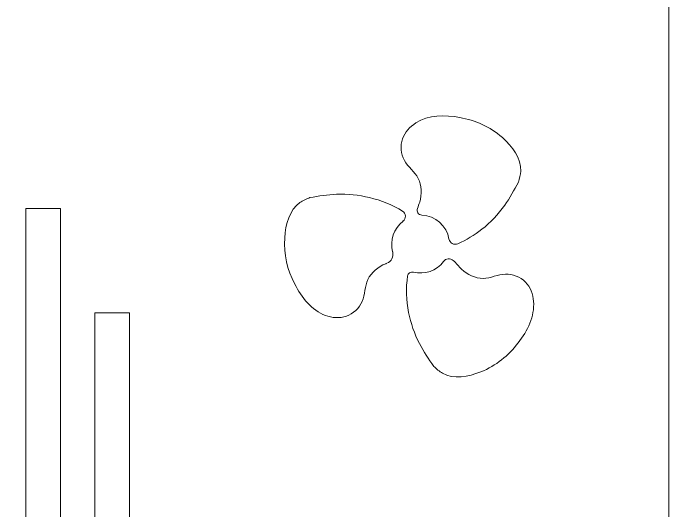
# Model space of a CAD drawing. Header units: metres. Extents: x -2538 to 7610, y -1082 to -498.
# Drawn here: x 2990.7 to 3134.7, y -955.2 to -845.8 of the extents above; entities that cross this region are included whole.
import ezdxf

# ---------------------------------------------------------------- set-up
doc = ezdxf.new("R2010")
doc.units = ezdxf.units.M
doc.linetypes.add('AUSGEZOGEN', pattern=[0])
doc.layers.add('Allgemein01', color=7, linetype='AUSGEZOGEN', lineweight=13)
doc.layers.add('Standard', color=7, linetype='AUSGEZOGEN', lineweight=25)

# ---------------------------------------------------------------- blocks, each defined once
blk = doc.blocks.new('COMPLEXOBJECT_118')
at = {"layer": 'Standard', "color": 7, "linetype": 'AUSGEZOGEN', "lineweight": 13}
for centre, major_axis, start_param, end_param in [((3086.34, -901.23), (0.75, 1.25), 6.063983, 7.747492), ((3080.14, -896.56), (3.27, 5.47), 3.431753, 4.605899), ((3078.31, -903.72), (0.526, 0.881), 0.29016, 1.960733)]:
    blk.add_ellipse(centre, major_axis=major_axis, ratio=0.99288, start_param=start_param, end_param=end_param, dxfattribs=at)
for points, start_tangent, end_tangent in [([(3087.34, -900.18), (3089.13, -902.06), (3093.9, -904.11), (3098.81, -903.16), (3103.18, -904.91), (3104.96, -909.14), (3101.59, -918.26), (3093.37, -924.65), (3084.97, -924.96), (3083.04, -923.44)], (0.000725, -0.000689), (-0.000739, 0.000674)), ([(3083.04, -923.44), (3079.91, -918.44), (3077.53, -911.56), (3077.3, -903.57)], (-0.000563, 0.000827), (0.000151, 0.000989))]:
    blk.add_spline(points, degree=3, dxfattribs=dict(at, start_tangent=start_tangent, end_tangent=end_tangent))
blk = doc.blocks.new('COMPLEXOBJECT_119')
at = {"layer": 'Standard', "color": 7, "linetype": 'AUSGEZOGEN', "lineweight": 13}
for centre, major_axis, start_param, end_param in [((3075.47, -890.46), (0.69, 1.16), 4.336194, 6.247926), ((3080.14, -896.56), (3.27, 5.47), 1.194602, 2.376013), ((3072, -898.81), (1.08, 1.81), 4.03076, 5.517605)]:
    blk.add_ellipse(centre, major_axis=major_axis, ratio=0.99288, start_param=start_param, end_param=end_param, dxfattribs=at)
for points, start_tangent, end_tangent in [([(3055.86, -886.33), (3061.72, -885.6), (3068.95, -886.34), (3076.21, -889.33)], (0.000987, 0.000163), (0.00084, -0.000543)), ([(3072.71, -900.78), (3072.49, -900.87), (3068.58, -904.33), (3067.31, -909.18), (3063.85, -912.41), (3059.26, -912.24), (3052.5, -905.35), (3050.3, -895.19), (3053.65, -887.44), (3055.86, -886.33)], (-0.000938, -0.000347), (0.000923, 0.000384))]:
    blk.add_spline(points, degree=3, dxfattribs=dict(at, start_tangent=start_tangent, end_tangent=end_tangent))
blk = doc.blocks.new('COMPLEXOBJECT_120')
at = {"layer": 'Standard', "color": 7, "linetype": 'AUSGEZOGEN', "lineweight": 13}
for centre, major_axis, start_param, end_param in [((3080.48, -889.1), (0.567, 0.95), 1.74922, 3.637), ((3080.14, -896.56), (3.27, 5.47), 5.424284, 6.778593), ((3087.78, -895.19), (0.73, 1.22), 2.282692, 4.103172)]:
    blk.add_ellipse(centre, major_axis=major_axis, ratio=0.99288, start_param=start_param, end_param=end_param, dxfattribs=at)
for points, start_tangent, end_tangent in [([(3079.46, -888.71), (3079.95, -887.31), (3079.63, -882.11), (3076.59, -878.16), (3076.18, -873.45), (3079.13, -869.91), (3088.74, -868.72), (3098.11, -873.14), (3102.15, -880.5), (3101.66, -882.93)], (0.000356, 0.000935), (-0.000266, -0.000964)), ([(3101.66, -882.93), (3098.63, -888.03), (3093.59, -893.31), (3088.36, -896.49)], (-0.000478, -0.000878), (-0.00091, -0.000414))]:
    blk.add_spline(points, degree=3, dxfattribs=dict(at, start_tangent=start_tangent, end_tangent=end_tangent))

msp = doc.modelspace()

# ---------------------------------------------------------------- linework, layer by layer
at = {"layer": 'Allgemein01', "color": 7, "linetype": 'AUSGEZOGEN', "lineweight": 13}
for points in [[(2993.47, -888.71), (3001.05, -888.71), (3001.05, -1003.47), (2993.47, -1003.47), (2993.47, -888.71)], [(3008.63, -911.66), (3016.21, -911.66), (3016.21, -1026.42), (3008.63, -1026.42), (3008.63, -911.66)]]:
    msp.add_lwpolyline(points, close=True, dxfattribs=at)
at = {"layer": 'Standard', "color": 7, "linetype": 'AUSGEZOGEN', "lineweight": 13}
msp.add_lwpolyline([(2572.69, -1081.87), (3134.69, -1081.87), (3134.69, -519.87), (2572.69, -519.87), (2572.69, -1081.87)], close=True, dxfattribs=at)

# ---------------------------------------------------------------- block references
for name in ['COMPLEXOBJECT_120', 'COMPLEXOBJECT_119', 'COMPLEXOBJECT_118']:
    msp.add_blockref(name, (0, 0), dxfattribs=at)

doc.saveas('drawing.dxf')
